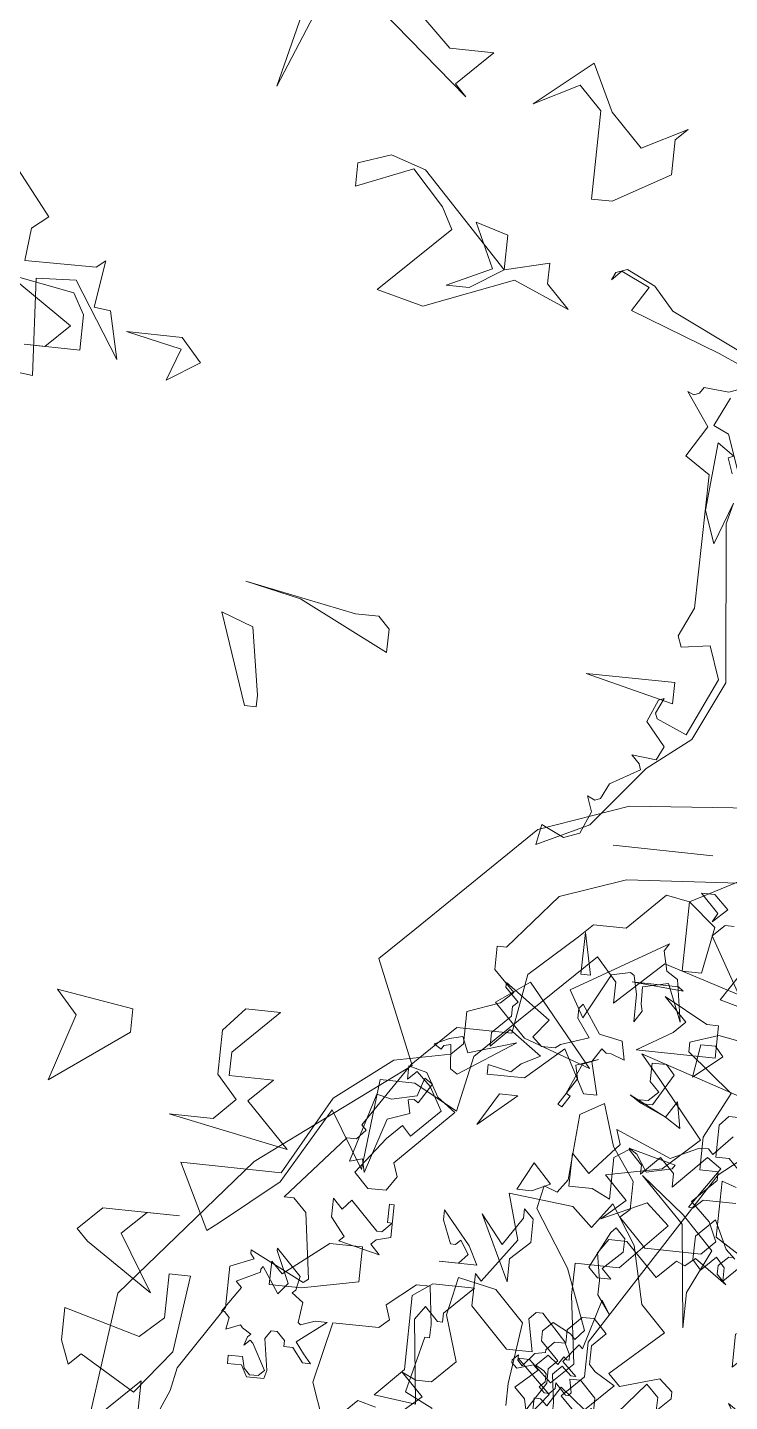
# Model space of a CAD drawing. Header units: metres. Extents: x 329311 to 330425, y 7396637 to 7397287.
# Drawn here: x 329865.411 to 329865.764, y 7397040.535 to 7397041.227 of the extents above; entities that cross this region are included whole.
import ezdxf

# ---------------------------------------------------------------- set-up
doc = ezdxf.new("R2010")
doc.units = ezdxf.units.M
doc.linetypes.add('CACHE2', pattern=[4.7625, 3.175, -1.5875])
doc.layers.get('0').update_dxf_attribs({"lineweight": 18})
doc.layers.add('ARBRE', color=251, linetype='Continuous', lineweight=13)
doc.layers.add('AXES+POTEAUX', color=6, linetype='CACHE2', lineweight=13)
doc.layers.add('VEGETAIS', color=3, linetype='Continuous')
pattern_1 = [(341.96263, (329827.33868, 7397103.38185), (0.0540704, 0.16604302), [0.127, -0.047625]), (71.96263, (329827.33868, 7397103.38185), (-0.16604302, 0.0540704), [0.127, -0.047625])]

# ---------------------------------------------------------------- blocks, each defined once
blk = doc.blocks.new('WMF26', base_point=(0, 0.0008))
at = {"color": 85}
for points in [[(13.2233, -7.4181), (13.0199, -7.9055), (12.9837, -8.0792), (12.6708, -8.5666), (12.6708, -8.8803), (12.4963, -8.9527), (12.5251, -8.989), (12.5251, -9.0178), (12.111, -8.8144), (12.0739, -8.8441), (12.1472, -9.3381), (12.2485, -9.4401), (12.3209, -9.4401), (11.8994, -9.9284), (11.8269, -9.9284), (11.7611, -10.0008), (11.7973, -10.037), (11.477, -10.5245), (11.165, -10.8381), (10.75, -10.8381), (10.6776, -11.2893), (10.3277, -11.6096), (10.2264, -11.7108), (9.9786, -11.7108), (9.7028, -11.9875), (9.5274, -11.9578), (8.756, -12.3728)], [(1.771, -3.0512), (1.8434, -2.4543), (2.2221, -2.0031), (2.6807, -1.654), (2.5424, -1.3338), (2.6445, -1.2317), (2.9936, -0.8826), (3.2694, -0.7805), (4.492, -0.6718), (4.5653, -0.5689), (4.6377, -0.4965), (5.0527, -0.4314), (5.191, -0.2857), (5.8604, -0.2206), (6.2753, -0.1111), (6.5223, -0.0815), (7.3226, -0.1111), (7.3226, -0.1836), (7.3226, -0.1836)]]:
    blk.add_lwpolyline(points, dxfattribs=at)
at = {"color": 63}
for points in [[(3.6333, -1.1189), (3.6045, -1.1189), (3.5683, -1.1551), (3.6695, -1.3297), (3.4299, -1.2572), (3.2842, -1.3955), (3.2842, -1.3297), (3.2192, -1.2572), (2.8693, -1.6063), (2.833, -1.7808), (2.6947, -1.7084), (2.586, -1.7084), (2.5572, -1.9924), (2.4469, -1.8171), (2.3094, -2.0575), (2.1349, -2.2032), (2.0986, -2.232), (1.9957, -2.0287), (2.3094, -2.0287), (2.4469, -1.7808), (2.6223, -1.6433), (2.7968, -1.6063), (2.833, -1.5701), (2.833, -1.4688), (2.9343, -1.4317), (2.9722, -1.3955), (2.9055, -1.3297), (2.9055, -1.2572), (2.9343, -1.2572), (3.0808, -1.0827), (3.2842, -1.0094), (3.6695, -0.9806)], [(3.6695, -2.1307), (3.6045, -2.2682), (3.6045, -2.3786), (3.5683, -2.0575), (3.4299, -1.92), (3.5683, -2.0287), (3.6695, -2.1307), (3.6695, -2.1307)], [(2.586, -2.3415), (2.4107, -2.3786), (2.3094, -2.3786), (2.3094, -2.3053), (2.3456, -2.3415), (2.4839, -2.232), (2.586, -2.232), (2.586, -2.3415), (2.586, -2.3415)], [(3.1064, -2.4148), (3.0817, -2.6074), (3.0817, -2.6766)], [(2.5819, -2.889), (2.819, -2.6766), (2.7499, -2.6074), (2.7943, -2.6272), (2.8437, -2.6272), (2.9129, -2.558), (2.8684, -2.4148), (2.8931, -2.2954), (3.0125, -2.3209), (3.1064, -2.4148), (3.1064, -2.4148)], [(2.0328, -2.6181), (1.9233, -2.7565), (1.7495, -2.6544), (1.7125, -2.6906), (1.6837, -2.6181), (1.6837, -2.5161), (1.9233, -2.5819), (1.9957, -2.5161), (1.9957, -2.3786), (2.0624, -2.3786), (2.0328, -2.6181), (2.0328, -2.6181)], [(11.859, -7.8034), (11.962, -8.0792), (11.859, -8.5378), (11.5108, -8.5378), (11.4375, -8.6028), (11.4737, -8.7132), (11.263, -8.8869), (11.1609, -8.8869), (11.1246, -8.6028), (11.1246, -8.5016), (11.1609, -8.5016), (11.263, -8.0792), (11.0522, -7.9779), (11.0522, -7.9055), (11.0884, -7.8684), (10.6735, -7.8396), (10.7031, -7.7301), (10.8118, -7.6643), (10.848, -7.6643), (10.8768, -7.6939), (10.9501, -7.5918), (11.0226, -7.5193), (10.9501, -7.381), (10.564, -7.6939), (10.2157, -8.2546), (10.2157, -8.3632), (10.1498, -8.4291), (10.2882, -8.5666), (10.2882, -8.6407), (10.2157, -8.7132), (10.0766, -8.6407), (10.0403, -8.6028), (9.9745, -8.6769), (10.1498, -9.1281), (10.4257, -9.5496), (10.3894, -9.7242), (10.2882, -9.688), (10.2157, -9.7892), (10.1787, -10.284), (10.0041, -10.387), (9.902, -10.0733), (9.7283, -9.8255), (9.7283, -9.6155), (9.8008, -9.5496), (9.5892, -9.3381), (9.1668, -9.3381), (9.0655, -9.4401), (9.1306, -9.5859), (9.2771, -9.7242), (9.1018, -9.8996), (9.1018, -9.9646), (9.2401, -9.9646), (9.2401, -10.2116), (9.0655, -10.5607), (9.4146, -10.8381), (9.4146, -10.9106), (9.203, -10.983), (8.9931, -10.9468)], [(8.7519, -10.387), (9.0655, -10.387), (9.1306, -10.3145), (9.1306, -10.0733), (9.0293, -10.0733), (8.956, -10.0008)], [(8.956, -9.8625), (9.0655, -9.8996), (9.0655, -9.4772), (8.7823, -9.3018)], [(8.9272, -9.3381), (8.956, -9.3381), (9.0293, -9.2656), (9.0293, -9.2006), (8.956, -9.1281), (9.203, -9.3018), (9.2771, -9.2368), (9.3422, -9.2656), (9.4805, -9.1281), (9.7283, -9.3751), (9.8658, -9.3751), (9.9382, -9.2656), (9.902, -9.0622), (9.902, -8.9527), (9.8008, -8.8144), (9.8658, -8.9165), (9.9745, -8.5378), (10.0041, -8.5666), (10.1128, -8.4291), (10.0041, -8.327), (10.0403, -8.327), (10.1128, -8.3929), (10.1787, -8.327), (10.1498, -8.1154), (10.1498, -8.0142), (10.2882, -8.0142), (10.4257, -7.8684), (10.3532, -7.8034), (10.2157, -7.8684), (10.2882, -7.8034), (10.2157, -7.7301), (10.3894, -7.6939), (10.4989, -7.5918), (10.3532, -7.4181), (10.2882, -7.344), (10.6372, -7.4543)], [(11.4737, -7.9417), (11.6121, -7.9779), (11.7216, -7.8684)]]:
    blk.add_lwpolyline(points, dxfattribs=at)
at = {"color": 106}
for points in [[(9.2211, -4.1536), (9.3677, -4.2919), (9.5052, -4.2919), (9.3965, -4.4006), (9.4327, -4.4377), (9.0474, -4.1174)], [(8.9816, -4.1174), (8.8441, -4.4665), (8.9091, -4.1899)], [(9.9926, -4.5398), (10.1317, -4.4665), (10.0947, -4.5027), (10.0947, -4.6122), (9.9201, -4.7135), (9.8551, -4.7135), (9.8551, -4.4377), (9.7826, -4.3644), (9.6435, -4.4377), (9.8189, -4.2919), (9.8913, -4.4377), (9.9926, -4.5398), (9.9926, -4.5398)], [(9.6073, -4.9613), (9.7464, -4.9251), (9.7464, -4.9901), (9.8189, -5.0634), (9.6435, -4.9901), (9.3677, -5.0996), (9.2211, -5.0634), (9.4327, -4.8526), (9.3965, -4.7859), (9.2952, -4.6773), (9.1199, -4.7497), (9.1199, -4.6773), (9.2211, -4.641), (9.3315, -4.6773), (9.6073, -4.9613), (9.6073, -4.9613)], [(8.1805, -4.9448), (8.1302, -4.986), (8.1195, -5.0881), (8.3427, -5.0856), (8.3707, -5.0626), (8.3501, -5.2099), (8.4011, -5.2157), (8.4373, -5.3647), (8.285, -5.1317), (8.1607, -5.1391), (8.1805, -5.4413), (8.0784, -5.4306), (8.0273, -5.4718), (8.0422, -5.825), (7.7252, -5.4915), (7.9434, -5.5401), (7.9944, -5.5459), (8.066, -4.8609), (7.9746, -4.7933), (8.071, -4.809), (8.1805, -4.9448), (8.1805, -4.9448)], [(9.6073, -4.9613), (9.5052, -5.0272), (9.4327, -5.0272), (9.5711, -4.9613), (9.5052, -4.823), (9.6073, -4.8526), (9.6073, -4.9613), (9.6073, -4.9613)], [(10.2099, -6.4589), (10.3417, -6.3544), (10.4281, -6.1683), (10.3779, -5.6751), (10.3935, -5.6093), (10.3466, -5.7418), (10.3096, -5.6397), (10.3269, -5.4273), (10.3795, -5.4635), (10.3623, -5.4701), (10.3804, -5.5187)], [(10.3977, -5.5121), (10.3557, -5.3968), (10.3079, -5.3754), (10.3499, -5.2849)], [(10.3721, -5.1408), (10.1433, -5.0346), (10.0799, -4.9621), (9.9893, -4.9201), (9.9547, -4.9333), (9.9432, -4.9572), (9.972, -4.9267), (10.0626, -4.9687), (10.0156, -5.0453), (10.3005, -5.1507), (10.3713, -5.1803)], [(10.3952, -5.247), (10.3433, -5.2668), (10.2651, -5.2602), (10.2528, -5.2799), (10.2355, -5.2865), (10.2165, -5.2783), (10.2898, -5.3812), (10.2305, -5.4783), (10.3087, -5.5294), (10.3071, -5.9468), (10.2651, -6.0374), (10.2783, -6.072), (10.368, -6.0588), (10.4051, -6.1609), (10.3219, -6.342), (10.2272, -6.3017), (10.2206, -6.2844), (10.2429, -6.2366), (10.2256, -6.2432), (10.1959, -6.3132), (10.2585, -6.3856), (10.2379, -6.4285), (10.1605, -6.421), (10.1861, -6.4474), (10.1927, -6.4647), (10.1004, -6.519), (10.0782, -6.5668), (10.0609, -6.5734), (10.037, -6.5627), (10.0543, -6.6112), (10.0247, -6.6812), (9.9761, -6.6993), (9.9045, -6.6664), (9.8921, -6.7306), (10.0535, -6.6516), (10.2099, -6.4589), (10.2099, -6.4589)], [(8.3196, -5.2371), (8.3196, -5.3474), (8.1451, -5.3474), (8.2101, -5.3474), (8.2826, -5.275), (8.0726, -5.1358), (8.2826, -5.1721), (8.3196, -5.2371), (8.3196, -5.2371)], [(8.6975, -5.3474), (8.5962, -5.4125), (8.6325, -5.3112), (8.4579, -5.275), (8.6325, -5.275), (8.6975, -5.3474), (8.6975, -5.3474)], [(9.3315, -6.0744), (9.3677, -6.1115), (9.3677, -6.1839), (9.0836, -6.0456), (8.9091, -6.0094), (9.259, -6.0744), (9.3315, -6.0744), (9.3315, -6.0744)], [(8.9816, -6.3585), (8.9816, -6.3947), (8.9453, -6.3947), (8.8441, -6.1115), (8.9453, -6.1477), (8.9816, -6.3585), (8.9816, -6.3585)], [(10.27, -6.2498), (9.9926, -6.1839), (10.27, -6.1839), (10.27, -6.2498), (10.27, -6.2498)], [(10.1317, -6.7076), (10.4438, -6.7076), (10.1317, -6.7076), (10.1317, -6.7076)], [(9.9201, -7.3333), (9.8189, -7.232), (9.9201, -7.1587), (10.1317, -7.4066), (9.9201, -7.3333), (9.9201, -7.3333)], [(10.517, -7.232), (10.517, -7.3333), (10.27, -7.3333), (10.3787, -7.2682), (10.4149, -7.232), (10.3425, -7.1587), (10.4808, -7.232), (10.517, -7.232), (10.517, -7.232)], [(8.6975, -7.4428), (8.4579, -7.6173), (8.5238, -7.4066), (8.4579, -7.3333), (8.6975, -7.3703), (8.6975, -7.4428), (8.6975, -7.4428)], [(9.0178, -7.4724), (9.0178, -7.5449), (9.1561, -7.5449), (9.0836, -7.6173), (9.2211, -7.7556), (8.8441, -7.6832), (8.9816, -7.6832), (9.0474, -7.6173), (8.9816, -7.5449), (8.9816, -7.4066), (9.0474, -7.3333), (9.1561, -7.3333), (9.0178, -7.4724), (9.0178, -7.4724)], [(10.1894, -7.8981), (10.2478, -7.8182), (10.3277, -7.9401), (10.3697, -8.1204), (10.4495, -8.2011), (10.2898, -8.3443), (10.3277, -8.3814), (10.4495, -8.3443), (10.4915, -8.3814), (10.4915, -8.4028), (10.4495, -8.4448), (10.4495, -8.4028), (10.4117, -8.3649), (10.3277, -8.4653), (10.2478, -8.4826), (10.2478, -8.5032), (10.1894, -8.5666), (10.1087, -8.5666), (10.0667, -8.4826), (10.0667, -8.4448), (10.0873, -8.4448), (10.1087, -8.4653), (10.1474, -8.4028), (10.2272, -8.4653), (10.3112, -8.3814), (10.2478, -8.3443), (10.2272, -8.3229), (10.2272, -8.2644), (10.2692, -8.2225), (10.2272, -8.1796), (10.1894, -8.1796), (10.1474, -8.2225), (10.1474, -8.2644), (10.0667, -8.1796), (10.0453, -8.1796), (10.0247, -8.2011), (10.0453, -8.3023), (9.9654, -8.3023), (9.8444, -8.1796), (9.8444, -8.0784), (9.865, -8.0998), (9.9654, -7.9615), (9.9234, -7.8182), (10.1251, -7.8396), (10.1894, -7.8981), (10.1894, -7.8981)], [(8.8078, -7.996), (8.7337, -8.0685), (8.8441, -8.2439), (8.6325, -8.1047), (8.5962, -8.0685), (8.6687, -7.996), (8.9091, -7.996), (8.8078, -7.996), (8.8078, -7.996)], [(11.2885, -8.2439), (11.2885, -8.8037), (11.1428, -8.9058), (10.8299, -8.9058), (11.0415, -8.695), (11.0415, -8.6292), (11.0777, -8.6292), (11.179, -8.7313), (11.2523, -8.6292), (11.179, -7.996), (11.4927, -8.0323), (11.2885, -8.2439), (11.2885, -8.2439)], [(12.5062, -8.1517), (12.6132, -8.1517), (12.6132, -8.215), (12.5062, -8.215), (12.4839, -8.1294), (12.4387, -8.085), (12.3753, -8.085), (12.3308, -8.1294), (12.4387, -8.3221), (12.4609, -8.3443), (12.5062, -8.2999), (12.4839, -8.3665), (12.4609, -8.3896), (12.5284, -8.4291), (12.5457, -8.4513), (12.6527, -8.4069), (12.6354, -8.4966), (12.675, -8.5361), (12.698, -8.5361), (12.5679, -8.7288), (12.6132, -8.7733), (12.4387, -8.8581), (12.4387, -8.8811), (12.4214, -8.9033), (12.2913, -8.7115), (12.2238, -8.7963), (12.3308, -9.0326), (12.3308, -9.0507), (12.139, -8.8581), (12.1612, -8.751), (12.1843, -8.7288), (12.0995, -8.6662), (12.1167, -8.5139), (12.0995, -8.4966), (11.9924, -8.5361), (11.9019, -8.5361), (12.1167, -8.3665), (12.0542, -8.2826), (11.9924, -8.215), (12.0542, -8.215), (12.139, -8.3221), (12.2065, -8.3221), (12.2065, -8.3665), (12.2682, -8.4291), (12.3135, -8.4291), (12.353, -8.3665), (12.3135, -8.1294), (12.3308, -8.0669), (12.4609, -8.0669), (12.5062, -8.1517), (12.5062, -8.1517)], [(8.6687, -8.8399), (8.7337, -8.7675), (8.6975, -8.6654), (8.8441, -8.5197), (8.8441, -8.7675), (8.6687, -8.8399), (8.6687, -8.8399)], [(10.6554, -9.2549), (10.517, -9.4665), (10.517, -9.5389), (10.4438, -9.4665), (10.4438, -9.2911), (10.5903, -9.1528), (10.5903, -8.9783), (10.8299, -9.4665), (10.6554, -9.2549), (10.6554, -9.2549)], [(9.9926, -9.1528), (9.8551, -9.4294), (9.8189, -9.4665), (9.7464, -9.3932), (9.7464, -9.2911), (9.8913, -9.1528), (9.8189, -9.0804), (9.9201, -9.0804), (9.9926, -9.1528), (9.9926, -9.1528)], [(10.9682, -9.0804), (10.9024, -9.1528), (10.9682, -9.2549), (11.0044, -9.2187), (11.0415, -9.2187), (11.1139, -9.3932), (11.1139, -9.4665), (10.9024, -9.2187), (10.8299, -9.0804), (11.1139, -9.0804), (10.9682, -9.0804), (10.9682, -9.0804)], [(11.8409, -9.1899), (11.9513, -9.3273), (11.9513, -9.4665), (11.8772, -9.3932), (11.8121, -9.4665), (11.6013, -9.2549), (11.5651, -9.2549), (11.4927, -9.3273), (11.5289, -9.3273), (11.5289, -9.4665), (11.4927, -9.4665), (11.4927, -9.2187), (11.6013, -9.1899), (11.6376, -9.1528), (11.5651, -9.0804), (11.8772, -9.1528), (11.8409, -9.1899), (11.8409, -9.1899)], [(9.0474, -9.3273), (9.1561, -9.2187), (9.2211, -9.2911), (9.2211, -9.4665), (9.0836, -9.604), (8.9816, -9.3932), (8.9091, -9.3273)], [(8.9453, -9.7423), (9.1923, -9.7423), (9.259, -9.6773), (9.2952, -9.6773), (9.0836, -9.9901), (9.1923, -10.0626), (9.4327, -9.8148), (9.4327, -9.9177), (9.5422, -10.0263), (9.6797, -9.888), (9.6797, -9.9539), (9.7826, -10.0626), (9.8913, -9.9901), (9.8913, -9.6773), (10.0296, -9.7423), (10.2042, -9.7423), (10.2042, -9.9901), (10.0659, -9.851), (9.8551, -10.0914), (9.8913, -10.2009), (9.469, -10.0263), (9.259, -10.1284), (9.1923, -10.1284), (9.1561, -10.0914), (9.0178, -10.2371)], [(8.8441, -9.2911), (8.9816, -9.1528), (8.9816, -9.2549), (9.0474, -9.3273), (9.0474, -9.3273)], [(11.8121, -9.6773), (11.6013, -9.9539), (11.4927, -10.0626), (11.426, -9.9901), (11.216, -10.2009), (11.3173, -10.3763), (11.426, -10.4775), (11.4927, -10.4125), (11.4927, -10.5137), (11.3535, -10.4775), (11.2523, -10.3022), (11.1139, -10.2009), (11.5289, -9.7785), (11.4927, -9.6773), (11.5651, -9.5678), (11.7034, -9.5678), (11.8121, -9.6773), (11.8121, -9.6773)], [(10.4808, -9.888), (10.3425, -9.7423), (10.4808, -9.6773), (10.5903, -9.6773), (10.4808, -9.888), (10.4808, -9.888)], [(11.3939, -10.2462), (11.4252, -10.2659), (11.4713, -10.2602), (11.4474, -10.1597), (11.6137, -10.0996), (11.7421, -9.6838), (11.766, -9.7835), (11.8599, -9.7563), (11.7084, -10.2783), (11.5964, -10.2519), (11.4062, -10.2964), (11.3642, -10.4339), (11.3025, -10.396), (11.3939, -10.2462), (11.3939, -10.2462)], [(9.6377, -9.9053), (9.7217, -10.0338), (9.7835, -10.0716), (9.4286, -9.9811), (9.4476, -9.9506), (9.6377, -9.9053), (9.6377, -9.9053)], [(10.6554, -10.3763), (10.9386, -10.1284), (10.7937, -10.3763), (10.6554, -10.3763), (10.6554, -10.3763)], [(9.5373, -10.331), (9.7324, -10.4174), (9.8189, -10.4709), (9.5373, -10.331), (9.4607, -10.4545), (9.4204, -10.2577), (9.5373, -10.331), (9.5373, -10.331)], [(10.2964, -10.4322), (10.2651, -10.4133), (10.3186, -10.3269), (10.3499, -10.3458), (10.2239, -10.5492), (10.247, -10.6496), (10.0815, -10.7097), (10.1976, -10.6611), (10.2964, -10.4322), (10.2964, -10.4322)], [(9.7464, -10.4413), (9.6797, -10.4413), (9.6073, -10.5137), (9.6797, -10.5862), (9.6797, -10.7245), (9.5711, -10.7245), (9.5052, -10.6521), (9.6435, -10.4125), (9.7168, -10.4125), (9.7464, -10.4413), (9.7464, -10.4413)], [(10.3425, -10.7616), (10.6191, -10.5137), (10.9024, -10.5137), (10.9024, -10.5862), (10.7278, -10.55), (10.6554, -10.6158), (10.517, -10.6883), (10.7649, -10.8637), (10.9024, -10.7245), (10.9024, -10.8266), (10.7649, -10.9649), (10.7649, -11.0374), (10.7278, -11.0736), (10.8299, -11.1765), (10.8299, -11.2127), (10.4808, -10.9649), (10.5903, -10.8266), (10.517, -10.7616), (10.4149, -10.7616), (10.3787, -10.7904), (10.168, -10.8637), (10.27, -11.0012), (10.27, -11.0736), (10.2404, -11.1107), (10.0947, -10.8999), (9.9201, -10.8637), (9.8913, -10.7245), (9.9926, -10.7616), (10.0296, -10.7616), (10.0659, -10.7904), (10.1317, -10.6883), (10.0659, -10.4413), (10.168, -10.4413), (10.3425, -10.7616), (10.3425, -10.7616)], [(11.1798, -10.5245), (11.1963, -10.7056), (11.2465, -10.6941), (11.2654, -10.6628), (11.3206, -10.6973), (11.2119, -10.75), (11.1123, -10.7739), (11.0637, -10.6578), (10.7039, -10.7698), (11.1246, -10.4907), (11.1798, -10.5245), (11.1798, -10.5245)], [(9.2211, -10.8999), (9.1561, -10.8266), (9.3677, -10.6521), (9.3315, -10.8999), (9.2211, -10.8999), (9.2211, -10.8999)], [(9.641, -11.4219), (9.5546, -11.3683), (9.5019, -11.053), (9.6204, -11.3321), (9.8106, -11.2868), (9.8065, -11.1559), (9.7942, -11.1049), (9.8477, -11.0184), (9.8493, -11.2251), (9.8823, -11.3651), (9.9127, -11.384), (10.0527, -11.3511), (10.2314, -11.0077), (10.3474, -11.2078), (9.6427, -11.6285), (9.6764, -11.5725), (9.641, -11.4219), (9.641, -11.4219)], [(9.0474, -11.5248), (9.0178, -11.561), (9.0178, -11.3148), (9.0836, -11.2127), (9.2211, -11.249), (9.0474, -11.5248), (9.0474, -11.5248)], [(9.5422, -11.3148), (9.5052, -11.2852), (9.8913, -11.3148), (9.5422, -11.3148), (9.5422, -11.3148)], [(10.2799, -11.6458), (10.2075, -11.3321), (10.2799, -11.3321), (10.2799, -11.6458), (10.2799, -11.6458)], [(9.3817, -11.4342), (9.5274, -11.4342), (9.5274, -11.9578), (9.3166, -11.7841), (9.3817, -11.4342), (9.3817, -11.4342)], [(9.4451, -12.0303), (9.343, -12.0303), (9.2343, -11.9274), (9.343, -11.8261), (9.3068, -11.8912), (9.4451, -12.0303), (9.4451, -12.0303)]]:
    blk.add_lwpolyline(points, dxfattribs=at)
blk = doc.blocks.new('T2_02')
at = {"xscale": 0.3499999999999943, "yscale": 0.3499999999999943, "zscale": 0.3499999999999943}
blk.add_blockref('WMF26', (-2.2399, 1.997), dxfattribs=at)

msp = doc.modelspace()

# ---------------------------------------------------------------- hatches: boundary and pattern name
at = {"layer": 'AXES+POTEAUX'}
h = msp.add_hatch(dxfattribs=at)
h.set_pattern_fill('ANGLE', color=253, scale=0.025)
h.set_pattern_definition(pattern_1)
edge = h.paths.add_edge_path()
edge.add_line((329850.65206, 7397051.52643), (329866.14483, 7397046.45303))
edge.add_line((329864.59763, 7397047.84588), (329852.05705, 7397051.9296))
edge.add_line((329861.33893, 7397048.90704), (329859.83975, 7397049.39524))
edge.add_line((329865.05755, 7397049.14894), (329864.59763, 7397047.84588))
edge.add_line((329866.14483, 7397046.45303), (329866.43784, 7397047.36386))
edge.add_line((329866.43784, 7397047.36386), (329869.01873, 7397046.53361))
edge.add_line((329870.94916, 7397047.23039), (329865.05755, 7397049.14894))
edge.add_line((329869.01873, 7397046.53361), (329868.7254, 7397045.6064))
edge.add_line((329868.7254, 7397045.6064), (329874.28762, 7397043.80115))
edge.add_line((329875.0309, 7397044.44838), (329870.52141, 7397045.91685))
edge.add_line((329870.52141, 7397045.91685), (329870.94916, 7397047.23039))
edge.add_line((329874.28762, 7397043.80115), (329873.59943, 7397041.6878))
edge.add_line((329875.29797, 7397041.13468), (329875.75853, 7397042.54899))
edge.add_line((329875.75853, 7397042.54899), (329876.15821, 7397042.41883))
edge.add_line((329876.15821, 7397042.41883), (329876.69742, 7397044.13944))
edge.add_line((329876.69742, 7397044.13944), (329876.50319, 7397044.16589))
edge.add_line((329876.50319, 7397044.16589), (329875.08888, 7397044.62644))
edge.add_line((329875.08888, 7397044.62644), (329875.0309, 7397044.44838))
edge.add_line((329873.59943, 7397041.6878), (329875.29797, 7397041.13468))
edge.add_line((329848.34395, 7397053.23426), (329850.92925, 7397052.4026))
edge.add_line((329850.92925, 7397052.4026), (329850.65206, 7397051.52643))
edge.add_line((329852.05705, 7397051.9296), (329852.48488, 7397053.24343))
edge.add_line((329852.48488, 7397053.24343), (329832.02278, 7397059.87766))
edge.add_line((329831.31862, 7397057.85257), (329848.07858, 7397052.39546))
edge.add_line((329848.07858, 7397052.39546), (329848.34395, 7397053.23426))
edge.add_line((329831.35904, 7397057.8394), (329832.02288, 7397059.86444))
h = msp.add_hatch(dxfattribs=at)
h.set_pattern_fill('ANGLE', color=253, scale=0.025)
h.set_pattern_definition(pattern_1)
edge = h.paths.add_edge_path()
edge.add_line((329826.73853, 7397041.20791), (329842.24259, 7397036.17788))
edge.add_line((329846.84419, 7397037.62513), (329826.88257, 7397044.09275))
edge.add_line((329826.73853, 7397041.20791), (329826.88257, 7397044.09275))
edge.add_line((329844.8123, 7397035.29696), (329860.30465, 7397030.22222))
edge.add_line((329859.60598, 7397032.06738), (329846.41528, 7397036.30802))
edge.add_line((329845.08804, 7397036.16856), (329844.8123, 7397035.29696))
edge.add_line((329842.50274, 7397037.00022), (329845.08804, 7397036.16856))
edge.add_line((329846.41528, 7397036.30802), (329846.84419, 7397037.62513))
edge.add_line((329862.8868, 7397029.38061), (329868.67072, 7397027.4942))
edge.add_line((329868.67072, 7397027.4942), (329868.13927, 7397025.86219))
edge.add_line((329868.13927, 7397025.86219), (329869.83706, 7397025.30932))
edge.add_line((329869.83706, 7397025.30932), (329870.29762, 7397026.72362))
edge.add_line((329870.42957, 7397026.68065), (329870.99659, 7397028.50122))
edge.add_line((329870.99659, 7397028.50122), (329869.44739, 7397029.0057))
edge.add_line((329869.38913, 7397028.82679), (329864.87965, 7397030.29527))
edge.add_line((329864.87965, 7397030.29527), (329865.24303, 7397031.62977))
edge.add_line((329865.24303, 7397031.62977), (329860.01759, 7397033.33139))
edge.add_line((329860.01759, 7397033.33139), (329859.60598, 7397032.06738))
edge.add_line((329860.30465, 7397030.22222), (329860.59223, 7397031.13123))
edge.add_line((329860.59223, 7397031.13123), (329863.17753, 7397030.29957))
edge.add_line((329863.17753, 7397030.29957), (329862.8868, 7397029.38061))
edge.add_line((329842.24259, 7397036.17788), (329842.50274, 7397037.00022))
edge.add_line((329869.44739, 7397029.0057), (329869.38913, 7397028.82679))

# ---------------------------------------------------------------- linework, layer by layer
at = {"layer": 'VEGETAIS'}
msp.add_spline([(329852.89637, 7397041.26716), (329857.65811, 7397043.12498), (329861.07446, 7397040.44594), (329865.2215, 7397042.34646), (329867.82607, 7397036.32106), (329861.72569, 7397038.14456), (329852.89637, 7397041.26716)], degree=3, dxfattribs=at)

# ---------------------------------------------------------------- block references
at = {"layer": 'ARBRE'}
for p, xscale, yscale, zscale, rotation in [((329865.12221, 7397041.03975), 0.4621142716754235, 0.4621142716754235, 0.4621142716754235, 354.0121026411171), ((329866.13431, 7397039.99025), 0.4621142716754235, 0.4621142716754235, 0.4621142716754235, 354.0121026411171), ((329865.90917, 7397040.34762), 0.1918409178794672, 0.1918409178794672, 0.1918409178794672, 174.0121026411205)]:
    msp.add_blockref('T2_02', p, dxfattribs=dict(at, xscale=xscale, yscale=yscale, zscale=zscale, rotation=rotation))

doc.saveas('drawing.dxf')
